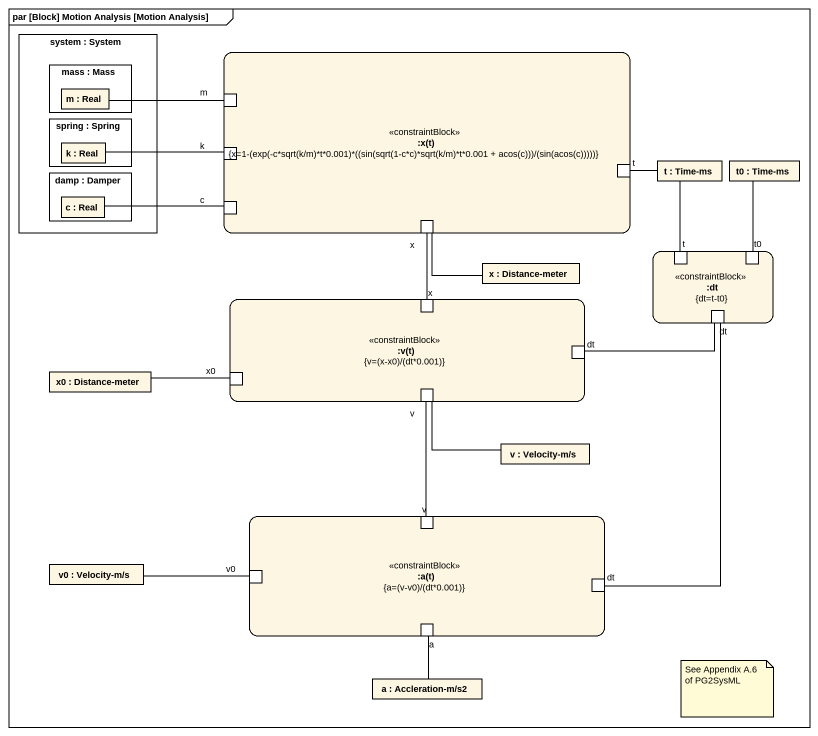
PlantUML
@startuml
mainframe par [Block] Motion Analysis [Motion Analysis]
rectangle "system : System" as system {
  rectangle "mass : Mass" as mass {
    rectangle "m : Real" as m
  }
  rectangle "spring : Spring" as spring {
    rectangle "k : Real" as k
  }
  rectangle "damp : Damper" as damp {
    rectangle "c : Real" as c
  }
}
rectangle ":x(t)\n{x=1-(exp(-c*sqrt(k/m)*t*0.001)*((sin(sqrt(1-c*c)*sqrt(k/m)*t*0.001 + acos(c)))/(sin(acos(c)))))}" as x_t <<constraintBlock>> {
  port "m" as m_2
  port "k" as k_2
  port t
  port "c" as c_2
  port "x" as x_
}
rectangle "t : Time-ms" as t_2
rectangle "t0 : Time-ms" as t0
rectangle "x : Distance-meter" as x__2
rectangle ":dt\n{dt=t-t0}" as dt <<constraintBlock>> {
  port "t" as t_3
  port "t0" as t0_2
  port "dt" as dt_2
}
rectangle ":v(t)\n{v=(x-x0)/(dt*0.001)}" as v_t <<constraintBlock>> {
  port "x" as x__3
  port "dt" as dt_3
  port "x0" as x0_2
  port v
}
rectangle "x0 : Distance-meter" as x0
rectangle "v : Velocity-m/s" as v_2
rectangle ":a(t)\n{a=(v-v0)/(dt*0.001)}" as a_t <<constraintBlock>> {
  port "v" as v_3
  port "v0" as v0_2
  port "dt" as dt_4
  port a
}
rectangle "v0 : Velocity-m/s" as v0
rectangle "a : Accleration-m/s2" as a_2
m_2 -left- m
k_2 -left- k
t -right- t_2
c_2 -left- c
x_ -right- x__2
x_ -- x__3
t_3 -up- t_2
t0_2 -up- t0
dt_3 -right- dt_2
x0_2 -left- x0
v -right- v_2
v -- v_3
v0_2 -left- v0
dt_4 -up- dt_2
a -- a_2
note as N1
  See Appendix A.6 of PG2SysML
end note
@enduml
